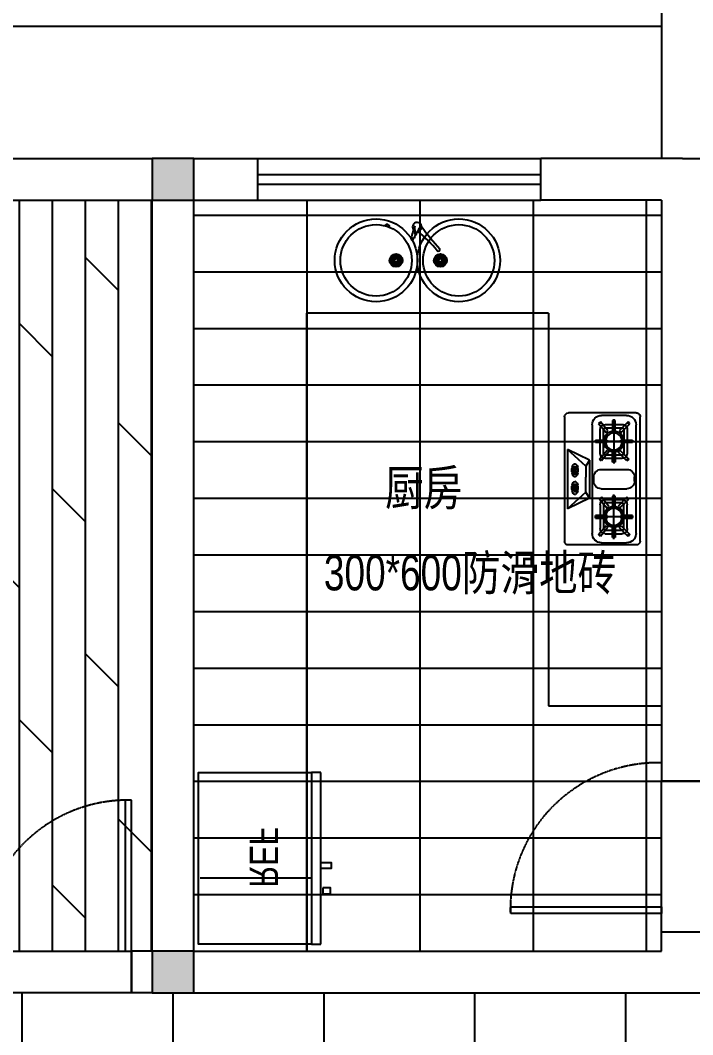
# Model space of a CAD drawing. Extents: x 160245 to 405305, y -111140 to 232735.
# Drawn here: x 169785 to 173350, y 222116 to 227491 of the extents above; entities that cross this region are included whole.
import ezdxf

# ---------------------------------------------------------------- set-up
doc = ezdxf.new("R2010")
doc.units = 0
doc.header["$LTSCALE"] = 10
doc.header["$MEASUREMENT"] = 0
doc.linetypes.add('DASH', pattern=[0.35, 0.25, -0.1])
for name, color, linetype in [('Door 门', 107, 'Continuous'), ('P-Furniture 家具', 153, 'Continuous'), ('P-O wall 原始墙体', 245, 'Continuous'), ('P-Stair 楼梯（原建筑设备）', 159, 'Continuous'), ('P-Text  平面文字', 9, 'Continuous'), ('P-window 窗', 107, 'Continuous'), ('地面布置图', 250, 'Continuous')]:
    doc.layers.add(name, color=color, linetype=linetype)
doc.styles.add('PDC DIM', font='PMingLiU-ExtB.ttf', dxfattribs={"width": 0.85})
doc.styles.add('rmd', font='', dxfattribs={"width": 0.766})
doc.styles.get('rmd').set_extended_font_data('SimSun')

# ---------------------------------------------------------------- blocks, each defined once
blk = doc.blocks.new('A$C65A12E1F')
at = {"linetype": 'ByBlock'}
for p, q in [((0, 650), (910, 650)), ((0, 600), (0, 650)), ((910, 650), (910, 600)), ((350, 600), (350, 10))]:
    blk.add_line(p, q, dxfattribs=at)
for points in [[(298.8, 660), (266.6, 660), (266.6, 699.8), (298.8, 699.8)], [(401.2, 650), (433.4, 650), (433.4, 703.4), (401.2, 703.4)], [(910, 600), (0, 600), (0, 0), (910, 0)]]:
    blk.add_lwpolyline(points, close=True, dxfattribs=at)
at = {"color": 9, "linetype": 'ByBlock', "insert": (300.5, 272.6), "char_height": 150, "width": 1231.747, "attachment_point": 7, "style": 'rmd'}
blk.add_mtext('{\\fArial|b0|i0|c0|p32;REF}', dxfattribs=at)
blk = doc.blocks.new('A$C6EA43BB4')
for p, q in [((0, 20), (0, 380.1)), ((20, 400.1), (680, 400.1)), ((700, 20), (700, 380.1)), ((680, 0), (20, 0))]:
    blk.add_line(p, q)
at = {"color": 251}
for p, q in [((282, 287.5), (193.7, 385)), ((193.7, 385), (507.9, 385)), ((249.7, 268.7), (193.7, 385)), ((419.6, 287.5), (507.9, 385)), ((451.9, 268.7), (507.9, 385)), ((285, 347.4), (285, 341.6)), ((292.2, 354.7), (291.6, 353.8)), ((291.6, 353.8), (318, 353.8)), ((291.6, 353.8), (291.6, 347.4)), ((291.6, 347.4), (318, 347.4)), ((292.2, 354.7), (317.4, 354.7)), ((317.4, 354.7), (318, 353.8)), ((318, 353.8), (318, 347.4)), ((324.6, 347.4), (324.6, 341.6)), ((377.1, 347.4), (377.1, 341.6)), ((384.2, 354.7), (383.6, 353.8)), ((383.6, 353.8), (383.6, 347.4)), ((410, 353.8), (383.6, 353.8)), ((410, 347.4), (383.6, 347.4)), ((409.5, 354.7), (384.2, 354.7)), ((409.5, 354.7), (410, 353.8)), ((410, 353.8), (410, 347.4)), ((416.6, 347.4), (416.6, 341.6)), ((249.7, 268.7), (282, 287.5)), ((282, 287.5), (340.8, 287.5)), ((419.6, 287.5), (340.8, 287.5)), ((451.9, 268.7), (419.6, 287.5)), ((47.5, 210.1), (57, 220.9)), ((50.6, 207.6), (60.1, 218.3)), ((57, 220.9), (104.7, 179)), ((63, 253.7), (638.6, 253.7)), ((144.2, 237.1), (144.2, 175)), ((144.2, 237.1), (157.6, 237.1)), ((144.2, 232), (157.6, 232)), ((150.9, 34.9), (150.9, 241.6)), ((157.6, 175), (157.6, 237.1)), ((244.8, 216), (197.1, 174)), ((254.3, 205.2), (244.8, 216)), ((249.7, 268.7), (451.9, 268.7)), ((362.2, 245.8), (339.4, 245.8)), ((447.3, 205.2), (456.8, 216)), ((456.8, 216), (504.5, 174)), ((544, 175), (544, 237.1)), ((557.4, 237.1), (544, 237.1)), ((557.4, 232), (544, 232)), ((550.7, 34.9), (550.7, 241.6)), ((557.4, 237.1), (557.4, 175)), ((644.6, 220.9), (596.9, 179)), ((651, 207.6), (641.6, 218.3)), ((654.1, 210.1), (644.6, 220.9)), ((13, 71.6), (13, 203.7)), ((95.7, 170.1), (47.5, 210.1)), ((61.3, 185), (61.3, 95)), ((79.6, 184.8), (79.6, 94.5)), ((214.3, 212), (88.3, 212)), ((215.3, 193.8), (88.6, 193.8)), ((104.7, 179), (95.7, 170.1)), ((144.2, 175), (157.6, 175)), ((144.2, 175), (157.6, 175)), ((197.1, 174), (206.2, 165.1)), ((206.2, 165.1), (254.3, 205.2)), ((224.3, 94.5), (224.3, 184.8)), ((241.3, 95), (241.3, 185)), ((251.2, 202.6), (241.8, 213.4)), ((299.4, 205.8), (299.4, 69.5)), ((402.2, 205.8), (402.2, 69.5)), ((495.5, 165.1), (447.3, 205.2)), ((450.4, 202.6), (459.8, 213.4)), ((460.4, 95), (460.4, 185)), ((477.4, 94.5), (477.4, 184.8)), ((486.4, 193.8), (613, 193.8)), ((487.4, 212), (613.4, 212)), ((504.5, 174), (495.5, 165.1)), ((557.4, 175), (544, 175)), ((557.4, 175), (544, 175)), ((596.9, 179), (606, 170.1)), ((606, 170.1), (654.1, 210.1)), ((622, 184.8), (622, 94.5)), ((640.4, 185), (640.4, 95)), ((688.6, 203.7), (688.6, 71.6)), ((33.2, 138.3), (268.7, 138.3)), ((40.9, 131.7), (40.9, 146.2)), ((40.9, 146.2), (95.6, 146.2)), ((95.6, 131.7), (40.9, 131.7)), ((43.5, 131.7), (43.5, 146.2)), ((47.5, 63.5), (94.3, 111.1)), ((94.3, 111.1), (103.8, 100.9)), ((95.6, 131.7), (95.6, 146.2)), ((95.6, 146.2), (95.6, 132.4)), ((207.6, 116.9), (198, 106.7)), ((260.9, 146.2), (206.3, 146.2)), ((206.3, 146.2), (206.3, 132.4)), ((206.3, 131.7), (206.3, 146.2)), ((206.3, 131.7), (260.9, 131.7)), ((254.3, 69.4), (207.6, 116.9)), ((258.4, 131.7), (258.4, 146.2)), ((260.9, 131.7), (260.9, 146.2)), ((668.5, 138.3), (432.9, 138.3)), ((440.7, 131.7), (440.7, 146.2)), ((440.7, 146.2), (495.4, 146.2)), ((495.4, 131.7), (440.7, 131.7)), ((443.3, 131.7), (443.3, 146.2)), ((447.3, 69.4), (494, 116.9)), ((494, 116.9), (503.6, 106.7)), ((495.4, 131.7), (495.4, 146.2)), ((495.4, 146.2), (495.4, 132.4)), ((607.4, 111.1), (597.8, 100.9)), ((660.7, 146.2), (606, 146.2)), ((606, 146.2), (606, 132.4)), ((606, 131.7), (606, 146.2)), ((606, 131.7), (660.7, 131.7)), ((654.1, 63.5), (607.4, 111.1)), ((658.1, 131.7), (658.1, 146.2)), ((660.7, 131.7), (660.7, 146.2)), ((57.5, 54), (47.5, 63.5)), ((61.4, 58), (51.6, 67.7)), ((103.8, 100.9), (57.5, 54)), ((88.3, 68), (214.3, 68)), ((88.6, 85.5), (215.3, 85.5)), ((157.6, 102.1), (144.2, 102.1)), ((144.2, 102.1), (144.2, 40.8)), ((157.6, 40.8), (157.6, 102.1)), ((198, 106.7), (244.4, 59.8)), ((240.4, 63.9), (250.2, 73.5)), ((244.4, 59.8), (254.3, 69.4)), ((457.3, 59.8), (447.3, 69.4)), ((461.2, 63.9), (451.4, 73.5)), ((503.6, 106.7), (457.3, 59.8)), ((613, 85.5), (486.4, 85.5)), ((613.4, 68), (487.4, 68)), ((544, 102.1), (557.4, 102.1)), ((544, 40.8), (544, 102.1)), ((557.4, 102.1), (557.4, 40.8)), ((597.8, 100.9), (644.2, 54)), ((640.2, 58), (650, 67.7)), ((644.2, 54), (654.1, 63.5)), ((638.6, 21.6), (63, 21.6)), ((144.2, 45.9), (157.6, 45.9)), ((144.2, 40.8), (157.6, 40.8)), ((144.2, 40.8), (157.6, 40.8)), ((362.2, 29.5), (339.4, 29.5)), ((557.4, 45.9), (544, 45.9)), ((557.4, 40.8), (544, 40.8)), ((557.4, 40.8), (544, 40.8))]:
    blk.add_line(p, q, dxfattribs=at)
for centre, radius in [((151, 139), 53.8), ((151, 139), 44.8), ((550.7, 139), 53.8), ((550.7, 139), 44.8)]:
    blk.add_circle(centre, radius, dxfattribs=at)
for centre, start, end in [((20, 380.1), 90.0011, 180), ((680, 380.1), 0, 90.0011), ((20, 20), 180, 270.0004), ((680, 20), 270.0004, 0)]:
    blk.add_arc(centre, 20, start, end)
for centre, radius, start, end in [((277.2, 345.6), 8, 138.0401, 180), ((277.2, 345.6), 8, 180, 221.9599), ((289.9, 334.2), 25.1, 114.7345, 138.0401), ((289.9, 357.1), 25.1, 221.9599, 245.2655), ((298.5, 315.6), 45.6, 100.8033, 114.7345), ((298.5, 375.6), 45.6, 245.2655, 259.1967), ((304.1, 286.1), 75.6, 90, 100.8033), ((304.1, 405.2), 75.6, 259.1967, 270), ((304.1, 286.1), 75.6, 79.1967, 90), ((304.1, 405.2), 75.6, 270, 280.8033), ((309.7, 315.6), 45.6, 65.2655, 79.1967), ((309.7, 375.6), 45.6, 280.8033, 294.7345), ((318.3, 334.2), 25.1, 41.9599, 65.2655), ((318.3, 357.1), 25.1, 294.7345, 318.0401), ((331, 345.6), 8, 0, 41.9599), ((331, 345.6), 8, 318.0401, 0), ((370.6, 345.6), 8, 138.0401, 180), ((370.6, 345.6), 8, 180, 221.9599), ((383.4, 334.2), 25.1, 114.7345, 138.0401), ((383.4, 357.1), 25.1, 221.9599, 245.2655), ((391.9, 315.6), 45.6, 100.8033, 114.7345), ((391.9, 375.6), 45.6, 245.2655, 259.1967), ((397.5, 286.1), 75.6, 90, 100.8033), ((397.5, 405.2), 75.6, 259.1967, 270), ((397.5, 286.1), 75.6, 79.1967, 90), ((397.5, 405.2), 75.6, 270, 280.8033), ((403.2, 315.6), 45.6, 65.2655, 79.1967), ((403.2, 375.6), 45.6, 280.8033, 294.7345), ((411.7, 334.2), 25.1, 41.9599, 65.2655), ((411.7, 357.1), 25.1, 294.7345, 318.0401), ((424.5, 345.6), 8, 0, 41.9599), ((424.5, 345.6), 8, 318.0401, 0), ((63, 203.7), 50, 90, 180), ((339.4, 205.8), 40, 90, 180), ((362.2, 205.8), 40, 0, 90), ((638.6, 203.7), 50, 0, 90), ((88.3, 185), 27, 89.9993, 179.9989), ((88.6, 184.8), 9, 90, 180), ((214.3, 185), 27, 359.9996, 89.9993), ((215.3, 184.8), 9, 0, 90), ((487.4, 185), 27, 90.0007, 180.0004), ((486.4, 184.8), 9, 90, 180), ((613, 184.8), 9, 0, 90), ((613.4, 185), 27, 0.0011, 90.0007), ((63, 71.6), 50, 180, 270), ((88.3, 95), 27, 179.9989, 270), ((88.6, 94.5), 9, 180, 270), ((214.3, 95), 27, 270, 359.9996), ((215.3, 94.5), 9, 270, 0), ((339.4, 69.5), 40, 180, 270), ((362.2, 69.5), 40, 270, 0), ((487.4, 95), 27, 180.0004, 270), ((486.4, 94.5), 9, 180, 270), ((613, 94.5), 9, 270, 0), ((613.4, 95), 27, 270, 0.0011), ((638.6, 71.6), 50, 270, 0)]:
    blk.add_arc(centre, radius, start, end, dxfattribs=at)
at = {"color": 251, "extrusion": (0, 0, -1)}
for centre, start_param, end_param in [((304.8, 347.4), 2.303424, 7.121354), ((304.8, 341.6), 3.141593, 6.283185)]:
    blk.add_ellipse(centre, major_axis=(-19.8, 0), ratio=0.284502, start_param=start_param, end_param=end_param, dxfattribs=at)
at = {"color": 251}
for centre, start_param, end_param in [((396.8, 347.4), 2.303424, 7.121354), ((396.8, 341.6), 3.141593, 6.283185)]:
    blk.add_ellipse(centre, major_axis=(19.8, 0), ratio=0.284502, start_param=start_param, end_param=end_param, dxfattribs=at)
blk = doc.blocks.new('fffg')
blk.add_lwpolyline([(143.1, 669.9), (109, 669.9), (109, -130.1), (143.1, -130.1)], close=True)
at = {"color": 8, "linetype": 'DASH'}
blk.add_arc((123.2, -110.2), 780.4, 88.5421, 181.4579, dxfattribs=at)

msp = doc.modelspace()

# ---------------------------------------------------------------- hatches: boundary and pattern name
at = {"layer": '地面布置图'}
h = msp.add_hatch(dxfattribs=at)
h.set_pattern_fill('DOLMIT', color=256, scale=700, angle=90, style=0, double=1)
h.set_pattern_definition([(90, (166805.49, 222558.52), (-175, 1e-14), []), (135, (166805.5, 222558.5), (-350, -350), [247.49, -494.975])])
h.paths.add_polyline_path([(167595.5, 226538.5), (166805.5, 226538.5), (166805.5, 222558.5), (169575.5, 222558.5), (170375.5, 222558.5), (170485.5, 222558.5), (170485.5, 226538.5), (169395.5, 226538.5)])
h.paths.add_polyline_path([(168023.9, 223488.8), (168822.8, 223488.8), (168822.8, 223876.4), (168023.9, 223876.4)], flags=24)
h = msp.add_hatch(dxfattribs=at)
h.set_pattern_fill('_USER', color=256, scale=300, style=0, pattern_type=0)
h.set_pattern_definition([(0, (170705.5, 222558.52), (0, 300), [])])
h.paths.add_polyline_path([(170705.5, 222558.5), (173185.5, 222558.5), (173185.5, 222658.5), (173185.5, 223458.5), (173185.5, 226538.5), (172545.5, 226538.5), (171045.5, 226538.5), (170705.5, 226538.5)])
h.paths.add_polyline_path([(171331.6, 224379.6), (173085.7, 224379.6), (173085.7, 224760.6), (171331.6, 224760.6)], flags=24)
h.paths.add_polyline_path([(171655.4, 224829.5), (172230, 224829.5), (172230, 225213.8), (171655.4, 225213.8)], flags=24)
h = msp.add_hatch(dxfattribs=at)
h.set_pattern_fill('_USER', color=256, scale=600, angle=90, style=0, pattern_type=0)
h.set_pattern_definition([(90, (170705.5, 222558.5), (-600, 4e-14), [])])
h.paths.add_polyline_path([(171045.5, 226538.5), (170705.5, 226538.5), (170705.5, 222558.5), (173185.5, 222558.5), (173185.5, 222658.5), (173185.5, 223458.5), (173185.5, 226538.5), (172545.5, 226538.5)])
h.paths.add_polyline_path([(171331.6, 224379.6), (173085.7, 224379.6), (173085.7, 224760.6), (171331.6, 224760.6)], flags=24)
h.paths.add_polyline_path([(171655.4, 224829.5), (172230, 224829.5), (172230, 225213.8), (171655.4, 225213.8)], flags=24)
h = msp.add_hatch(dxfattribs=at)
h.set_pattern_fill('_USER', color=256, scale=800, style=0, double=1, pattern_type=0)
h.set_pattern_definition([(0, (172995.5, 218548.5), (0, 800), []), (90, (172995.5, 218548.5), (-800, 5e-14), [])])
h.paths.add_polyline_path([(171735.5, 217708.5), (171385.5, 217708.5), (171385.5, 218058.5), (171735.5, 218058.5)], flags=16)
h.paths.add_polyline_path([(174255.5, 217708.5), (174255.5, 218058.5), (174605.5, 218058.5), (174605.5, 217708.5)], flags=16)
h.paths.add_polyline_path([(171345.5, 218548.5), (171345.5, 221848.5), (174645.5, 221848.5), (174645.5, 218548.5)], flags=16)
h.paths.add_polyline_path([(171445.5, 218648.5), (171445.5, 221748.5), (174545.5, 221748.5), (174545.5, 218648.5)], flags=0)
h.paths.add_polyline_path([(171495.5, 218698.5), (171495.5, 221698.5), (174495.5, 221698.5), (174495.5, 218698.5)], flags=0)
h.paths.add_polyline_path([(175429.5, 214582.8), (176063.2, 214582.8), (176063.2, 214970.3), (175429.5, 214970.3)], flags=16)
h.paths.add_polyline_path([(170705.5, 220158.5), (170705.5, 212358.5), (171645.5, 212358.5), (171645.5, 212358.5), (173445.5, 212358.5), (174255.5, 212358.5), (174255.5, 212488.5), (174605.5, 212488.5), (174605.5, 212358.5), (177279.9, 212358.5), (177658.4, 212737), (178507, 213585.6), (178885.5, 213964.1), (178885.5, 216233), (177279.9, 217838.5), (175285.5, 217838.5), (175285.5, 222338.5), (166585.5, 222338.5), (166244.1, 222338.5), (165605.5, 221700), (165605.5, 220797.1), (166244.1, 220158.5), (167788.1, 220158.5), (167978.1, 220585), (167940.1, 220684), (168077.1, 220623), (168039.1, 220722), (168251.3, 221198.5), (169605.5, 221198.5), (169605.5, 220158.5)])
h.paths.add_polyline_path([(170139.5, 219938.5), (170485.5, 219938.5), (169205.5, 219938.5), (169508.7, 219938.5)], flags=17)

# ---------------------------------------------------------------- linework, layer by layer
at = {"layer": 'P-Furniture 家具'}
for p, q in [((171768.1, 226219.1), (171748.1, 226219.1)), ((171768.5, 226222), (171749.5, 226228.2)), ((171768.5, 226216.1), (171749.5, 226210)), ((171769.9, 226224.6), (171753.7, 226236.4)), ((171769.9, 226213.5), (171753.7, 226201.8)), ((171772, 226226.7), (171760.2, 226242.9)), ((171772, 226211.4), (171760.2, 226195.2)), ((171774.6, 226228.1), (171768.4, 226247.1)), ((171774.6, 226210.1), (171768.4, 226191.1)), ((171777.5, 226228.5), (171777.5, 226248.5)), ((171777.5, 226209.6), (171777.5, 226189.6)), ((171780.4, 226228.1), (171786.6, 226247.1)), ((171780.4, 226210.1), (171786.6, 226191.1)), ((171783.1, 226226.7), (171794.8, 226242.9)), ((171783.1, 226211.4), (171794.8, 226195.2)), ((171785.2, 226224.6), (171801.3, 226236.4)), ((171785.2, 226213.5), (171801.3, 226201.8)), ((171786.5, 226222), (171805.5, 226228.2)), ((171786.5, 226216.1), (171805.5, 226210)), ((171787, 226219.1), (171807, 226219.1)), ((172003.3, 226219.1), (171983.3, 226219.1)), ((172003.7, 226222), (171984.7, 226228.2)), ((172003.7, 226216.1), (171984.7, 226210)), ((172005.1, 226224.6), (171988.9, 226236.4)), ((172005.1, 226213.5), (171988.9, 226201.8)), ((172007.2, 226226.7), (171995.4, 226242.9)), ((172007.2, 226211.4), (171995.4, 226195.2)), ((172009.8, 226228.1), (172003.6, 226247.1)), ((172009.8, 226210.1), (172003.6, 226191.1)), ((172012.7, 226228.5), (172012.7, 226248.5)), ((172012.7, 226209.6), (172012.7, 226189.6)), ((172015.6, 226228.1), (172021.8, 226247.1)), ((172015.6, 226210.1), (172021.8, 226191.1)), ((172018.3, 226226.7), (172030, 226242.9)), ((172018.3, 226211.4), (172030, 226195.2)), ((172020.4, 226224.6), (172036.6, 226236.4)), ((172020.4, 226213.5), (172036.6, 226201.8)), ((172021.7, 226222), (172040.7, 226228.2)), ((172021.7, 226216.1), (172040.7, 226210)), ((172022.2, 226219.1), (172042.2, 226219.1)), ((171305.5, 222558.5), (171305.5, 225938.5)), ((172585.5, 225938.5), (171305.5, 225938.5)), ((172585.5, 225938.5), (172585.5, 223858.5)), ((172585.5, 223858.5), (173185.5, 223858.5))]:
    msp.add_line(p, q, dxfattribs=at)
for centre, radius in [((171671.7, 226219.1), 219.2), ((172110.1, 226219.1), 219.2), ((171671.7, 226219.1), 189.2), ((172110.1, 226219.1), 189.2), ((171777.5, 226219.1), 34.5), ((172012.7, 226219.1), 34.5), ((171777.5, 226219.1), 29.5), ((171777.5, 226219.1), 9.46), ((172012.7, 226219.1), 29.5), ((172012.7, 226219.1), 9.46)]:
    msp.add_circle(centre, radius, dxfattribs=at)
for centre, radius, start, end in [((171889.4, 226395.8), 24, 276.5862, 217.0929), ((171730.1, 226395.8), 13.7, 341.2898, 157.8101), ((172485.4, 226177.9), 648.1, 159.7681, 166.0096), ((171565.5, 226547.5), 371.3, 324.2092, 335.1403), ((171930.8, 226383.7), 58.2, 174.2024, 212.307), ((171932.2, 226394.3), 57.6, 179.462, 216.5722), ((171598.6, 225975.5), 493.5, 36.4555, 53.4777), ((172732.9, 226974.2), 1001.9, 215.1212, 223.8356), ((171862.2, 226333.8), 5.72, 172.6495, 322.1047), ((171816, 226337.4), 61.8, 0, 7.739), ((172000.5, 226277.5), 10.1, 240.4212, 16.3412)]:
    msp.add_arc(centre, radius, start, end, dxfattribs=at)
at = {"layer": 'P-O wall 原始墙体'}
for p, q in [((169395.5, 226758.5), (170485.5, 226758.5)), ((170485.5, 226758.5), (170485.5, 226538.5)), ((170705.5, 226758.5), (170485.5, 226758.5)), ((170485.5, 226758.5), (170485.5, 226538.5)), ((170705.5, 226758.5), (171045.5, 226758.5)), ((170705.5, 226538.5), (170705.5, 226758.5)), ((171045.5, 226538.5), (171045.5, 226758.5)), ((173295.5, 226758.5), (172545.5, 226758.5)), ((172545.5, 226538.5), (172545.5, 226758.5)), ((173295.5, 226758.5), (173745.5, 226758.5)), ((169395.5, 226538.5), (170485.5, 226538.5)), ((170485.5, 222558.5), (170485.5, 226538.5)), ((170485.5, 226538.5), (170705.5, 226538.5)), ((170705.5, 222558.5), (170705.5, 226538.5)), ((170705.5, 226538.5), (171045.5, 226538.5)), ((173185.5, 226538.5), (172545.5, 226538.5)), ((173185.5, 226538.5), (173185.5, 223458.5)), ((173405.5, 223458.5), (173185.5, 223458.5)), ((173185.5, 222558.5), (173185.5, 222658.5)), ((173405.5, 222658.5), (173185.5, 222658.5)), ((170485.5, 222558.5), (170375.5, 222558.5)), ((170375.5, 222338.5), (170375.5, 222558.5)), ((170485.5, 222558.5), (170485.5, 222338.5)), ((170705.5, 222558.5), (170485.5, 222558.5)), ((170485.5, 222558.5), (170485.5, 222338.5)), ((170705.5, 222558.5), (173185.5, 222558.5)), ((170705.5, 222338.5), (170705.5, 222558.5)), ((170485.5, 222338.5), (170375.5, 222338.5)), ((170485.5, 222338.5), (170705.5, 222338.5)), ((170705.5, 222338.5), (173695.5, 222338.5))]:
    msp.add_line(p, q, dxfattribs=at)
for points in [[(170485.5, 226758.5), (170705.5, 226758.5), (170485.5, 226538.5), (170705.5, 226538.5)], [(170485.5, 222558.5), (170705.5, 222558.5), (170485.5, 222338.5), (170705.5, 222338.5)]]:
    msp.add_solid(points, dxfattribs=at)
at = {"layer": 'P-Stair 楼梯（原建筑设备）'}
for p, q in [((173185.5, 228858.5), (173185.5, 226758.5)), ((173185.5, 227458.5), (165885.5, 227458.5))]:
    msp.add_line(p, q, dxfattribs=at)
at = {"layer": 'P-window 窗'}
for p, q in [((171045.5, 226758.5), (172545.5, 226758.5)), ((171045.5, 226673.5), (172545.5, 226673.5)), ((171045.5, 226623.5), (172545.5, 226623.5)), ((171045.5, 226538.5), (172545.5, 226538.5))]:
    msp.add_line(p, q, dxfattribs=at)
at = {"layer": '地面布置图'}
for points in [[(173185.5, 223458.5), (173405.5, 223458.5), (173405.5, 222658.5), (173185.5, 222658.5)], [(169575.5, 222558.5), (170375.5, 222558.5), (170375.5, 222338.5), (169575.5, 222338.5)]]:
    msp.add_lwpolyline(points, close=True, dxfattribs=at)

# ---------------------------------------------------------------- block references
at = {"layer": 'Door 门', "xscale": -1, "rotation": 90}
msp.add_blockref('fffg', (173055.4, 222901.6), dxfattribs=at)
at = {"layer": 'Door 门'}
msp.add_blockref('fffg', (170232.4, 222688.6), dxfattribs=at)
at = {"layer": 'P-Furniture 家具', "xscale": -1}
for name, p, rotation in [('A$C6EA43BB4', (173071.4, 225410.8), 90), ('A$C65A12E1F', (170729.5, 222595.2), 270)]:
    msp.add_blockref(name, p, dxfattribs=dict(at, rotation=rotation))

# ---------------------------------------------------------------- texts
at = {"layer": 'P-Text  平面文字', "style": 'PDC DIM', "width": 0.8}
msp.add_text('厨房', height=187.5, dxfattribs=at).set_placement((171719.5, 224920.8))
at = {"layer": '地面布置图', "style": 'PDC DIM', "width": 0.8}
msp.add_text('300*600防滑地砖', height=187.5, dxfattribs=at).set_placement((171395.1, 224470.4))

doc.saveas('drawing.dxf')
